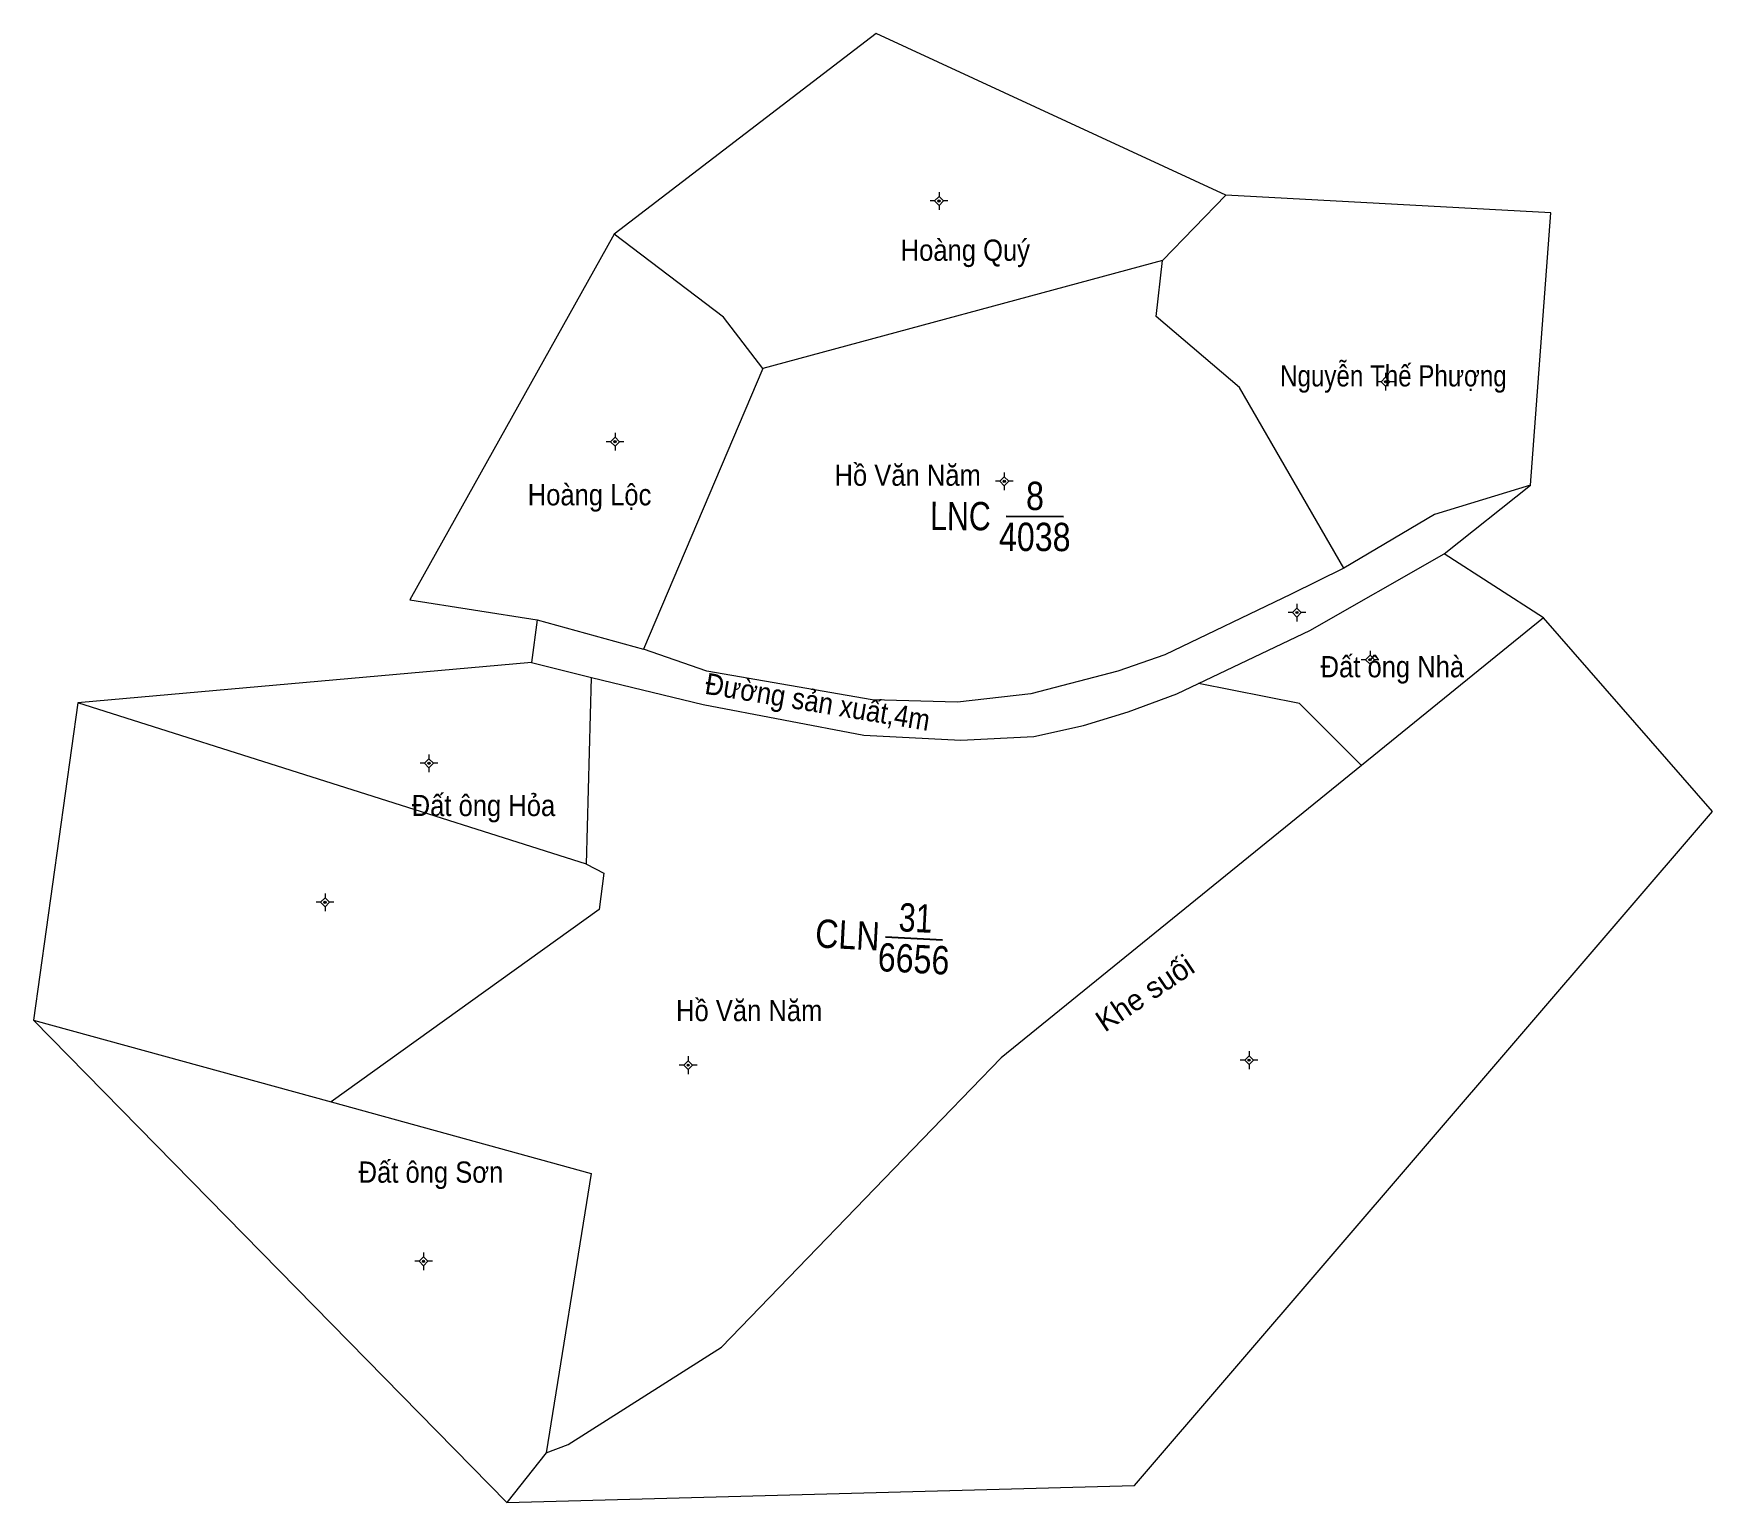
# Model space of a CAD drawing. Header units: metres. Extents: x 537155 to 537392, y 1849818 to 1850026.
import ezdxf
from ezdxf.enums import TextEntityAlignment as Align

# ---------------------------------------------------------------- set-up
doc = ezdxf.new("R2010")
doc.units = ezdxf.units.M
doc.header["$LTSCALE"] = 1.2
for name, color, linetype, lineweight in [('11', 7, 'Continuous', 13), ('6', 7, 'Continuous', 13), ('7', 7, 'Continuous', 25)]:
    doc.layers.add(name, color=color, linetype=linetype, lineweight=lineweight)
for name, color, linetype in [('2', 7, 'Continuous'), ('3', 7, 'Continuous'), ('4', 7, 'Continuous'), ('5', 7, 'Continuous')]:
    doc.layers.add(name, color=color, linetype=linetype)

msp = doc.modelspace()

# ---------------------------------------------------------------- hatches: boundary and pattern name
at = {"layer": '11'}
for points in [[(537282.98, 1850001.98, 1), (537282.68, 1850001.98, 1)], [(537346.05, 1849976.45, 1), (537345.75, 1849976.45, 1)], [(537237.21, 1849967.98, 1), (537236.91, 1849967.98, 1)], [(537292.2, 1849962.39, 1), (537291.9, 1849962.39, 1)], [(537333.53, 1849943.85, 1), (537333.23, 1849943.85, 1)], [(537343.86, 1849937.19, 1), (537343.56, 1849937.19, 1)], [(537210.93, 1849922.57, 1), (537210.63, 1849922.57, 1)], [(537196.25, 1849902.93, 1), (537195.95, 1849902.93, 1)], [(537247.54, 1849879.93, 1), (537247.24, 1849879.93, 1)], [(537326.77, 1849880.64, 1), (537326.47, 1849880.64, 1)], [(537210.16, 1849852.23, 1), (537209.86, 1849852.23, 1)]]:
    msp.add_hatch(color=256, dxfattribs=at).paths.add_polyline_path(points)

# ---------------------------------------------------------------- linework, layer by layer
for p, q in [((537282.83, 1850003.23), (537282.83, 1850002.6)), ((537282.2, 1850001.98), (537281.58, 1850001.98)), ((537282.83, 1850001.36), (537282.83, 1850000.73)), ((537284.08, 1850001.98), (537283.45, 1850001.98)), ((537345.9, 1849977.7), (537345.9, 1849977.08)), ((537345.28, 1849976.45), (537344.65, 1849976.45)), ((537345.9, 1849975.82), (537345.9, 1849975.2)), ((537347.15, 1849976.45), (537346.52, 1849976.45)), ((537236.44, 1849967.98), (537235.81, 1849967.98)), ((537237.06, 1849969.23), (537237.06, 1849968.6)), ((537237.06, 1849967.36), (537237.06, 1849966.73)), ((537238.31, 1849967.98), (537237.69, 1849967.98)), ((537291.43, 1849962.39), (537290.8, 1849962.39)), ((537292.05, 1849963.64), (537292.05, 1849963.02)), ((537293.3, 1849962.39), (537292.68, 1849962.39)), ((537292.05, 1849961.76), (537292.05, 1849961.14)), ((537332.76, 1849943.85), (537332.13, 1849943.85)), ((537333.38, 1849945.1), (537333.38, 1849944.48)), ((537334.63, 1849943.85), (537334, 1849943.85)), ((537333.38, 1849943.22), (537333.38, 1849942.6)), ((537343.08, 1849937.19), (537342.46, 1849937.19)), ((537343.71, 1849938.44), (537343.71, 1849937.82)), ((537343.71, 1849936.56), (537343.71, 1849935.94)), ((537344.96, 1849937.19), (537344.34, 1849937.19)), ((537210.16, 1849922.57), (537209.53, 1849922.57)), ((537210.78, 1849923.82), (537210.78, 1849923.2)), ((537212.03, 1849922.57), (537211.4, 1849922.57)), ((537210.78, 1849921.94), (537210.78, 1849921.32)), ((537196.1, 1849904.18), (537196.1, 1849903.56)), ((537195.48, 1849902.93), (537194.85, 1849902.93)), ((537196.1, 1849902.3), (537196.1, 1849901.68)), ((537197.35, 1849902.93), (537196.72, 1849902.93)), ((537326.62, 1849881.89), (537326.62, 1849881.26)), ((537246.76, 1849879.93), (537246.14, 1849879.93)), ((537247.39, 1849881.18), (537247.39, 1849880.56)), ((537248.64, 1849879.93), (537248.02, 1849879.93)), ((537326, 1849880.64), (537325.37, 1849880.64)), ((537326.62, 1849880.02), (537326.62, 1849879.39)), ((537327.87, 1849880.64), (537327.24, 1849880.64)), ((537247.39, 1849879.3), (537247.39, 1849878.68)), ((537210.01, 1849853.48), (537210.01, 1849852.86)), ((537209.38, 1849852.23), (537208.76, 1849852.23)), ((537210.01, 1849851.6), (537210.01, 1849850.98)), ((537211.26, 1849852.23), (537210.64, 1849852.23))]:
    msp.add_line(p, q, dxfattribs=at)
for points in [[(537282.83, 1850002.6), (537282.2, 1850001.98), (537282.83, 1850001.36), (537283.45, 1850001.98)], [(537345.9, 1849977.08), (537345.28, 1849976.45), (537345.9, 1849975.82), (537346.52, 1849976.45)], [(537237.06, 1849968.6), (537236.44, 1849967.98), (537237.06, 1849967.36), (537237.69, 1849967.98)], [(537292.05, 1849963.02), (537291.43, 1849962.39), (537292.05, 1849961.76), (537292.68, 1849962.39)], [(537333.38, 1849944.48), (537332.76, 1849943.85), (537333.38, 1849943.22), (537334, 1849943.85)], [(537343.71, 1849937.82), (537343.08, 1849937.19), (537343.71, 1849936.56), (537344.34, 1849937.19)], [(537210.78, 1849923.2), (537210.16, 1849922.57), (537210.78, 1849921.94), (537211.4, 1849922.57)], [(537196.1, 1849903.56), (537195.48, 1849902.93), (537196.1, 1849902.3), (537196.72, 1849902.93)], [(537247.39, 1849880.56), (537246.76, 1849879.93), (537247.39, 1849879.3), (537248.02, 1849879.93)], [(537326.62, 1849881.26), (537326, 1849880.64), (537326.62, 1849880.02), (537327.24, 1849880.64)], [(537210.01, 1849852.86), (537209.38, 1849852.23), (537210.01, 1849851.6), (537210.64, 1849852.23)]]:
    msp.add_lwpolyline(points, close=True, dxfattribs=at)
for centre in [(537282.83, 1850001.98), (537345.9, 1849976.45), (537237.06, 1849967.98), (537292.05, 1849962.39), (537333.38, 1849943.85), (537343.71, 1849937.19), (537210.78, 1849922.57), (537196.1, 1849902.93), (537247.39, 1849879.93), (537326.62, 1849880.64), (537210.01, 1849852.23)]:
    msp.add_circle(centre, 0.15, dxfattribs=at)
at = {"layer": '6'}
for p, q in [((537314.38, 1849993.58), (537323.36, 1850002.79)), ((537252.4, 1849985.58), (537236.96, 1849997.27)), ((537314.38, 1849993.58), (537257.96, 1849978.34)), ((537257.96, 1849978.34), (537252.4, 1849985.58)), ((537257.96, 1849978.34), (537241.09, 1849938.69)), ((537226.07, 1849942.84), (537241.09, 1849938.69)), ((537368.2, 1849943.11), (537342.48, 1849922.24)), ((537225.26, 1849936.8), (537233.76, 1849934.7)), ((537233.02, 1849908.34), (537233.76, 1849934.7)), ((537233.02, 1849908.34), (537161.2, 1849931.12)), ((537154.93, 1849886.29), (537196.95, 1849874.74)), ((537196.95, 1849874.74), (537233.69, 1849864.64)), ((537283.24, 1849872.31), (537252.11, 1849840.11)), ((537233.69, 1849864.64), (537227.32, 1849825.17)), ((537227.32, 1849825.17), (537221.77, 1849818.18))]:
    msp.add_line(p, q, dxfattribs=at)
for points in [[(537323.36, 1850002.79), (537273.97, 1850025.62), (537236.96, 1849997.27)], [(537366.39, 1849961.86), (537369.26, 1850000.31), (537323.36, 1850002.79)], [(537236.96, 1849997.27), (537208.07, 1849945.63), (537226.07, 1849942.84)], [(537340.02, 1849950.12), (537325.26, 1849975.66), (537313.52, 1849985.66), (537314.38, 1849993.58)], [(537366.39, 1849961.86), (537352.79, 1849957.69), (537340.02, 1849950.12)], [(537368.2, 1849943.11), (537354.18, 1849952.15), (537366.39, 1849961.86)], [(537319.48, 1849933.84), (537335.21, 1849941.34), (537354.18, 1849952.15)], [(537340.02, 1849950.12), (537332.58, 1849946.45), (537314.73, 1849937.89), (537308.1, 1849935.58), (537295.79, 1849932.36), (537285.43, 1849931.2), (537273.38, 1849931.55), (537250.03, 1849935.58), (537241.09, 1849938.69)], [(537226.07, 1849942.84), (537225.26, 1849936.8), (537161.2, 1849931.12), (537154.93, 1849886.29), (537221.77, 1849818.18)], [(537221.77, 1849818.18), (537310.46, 1849820.59), (537392.07, 1849915.76), (537368.2, 1849943.11)], [(537233.76, 1849934.7), (537249.51, 1849930.85), (537272.19, 1849926.55), (537285.93, 1849925.84), (537296.24, 1849926.37), (537303.24, 1849927.89), (537309.53, 1849929.82), (537316.4, 1849932.37), (537319.48, 1849933.84)], [(537342.48, 1849922.24), (537333.73, 1849930.99), (537319.48, 1849933.84)], [(537342.48, 1849922.24), (537291.59, 1849880.95), (537283.24, 1849872.31)], [(537233.02, 1849908.34), (537235.5, 1849907.05), (537234.83, 1849901.92), (537196.95, 1849874.74)], [(537227.32, 1849825.17), (537230.43, 1849826.35), (537252.11, 1849840.11)]]:
    msp.add_lwpolyline(points, dxfattribs=at)
at = {"layer": '7'}
for p, q in [((537292.32, 1849957.45), (537300.41, 1849957.41)), ((537275.25, 1849898.06), (537283.33, 1849897.64))]:
    msp.add_line(p, q, dxfattribs=at)

# ---------------------------------------------------------------- texts
at = {"layer": '2'}
for s, width, p in [('Hoàng Quý', 0.9, (537286.54, 1849993.53)), ('Nguyễn Thế Phượng', 0.85, (537347.005, 1849975.79)), ('Hồ Văn Năm', 0.9, (537278.395, 1849961.76)), ('Hoàng Lộc', 0.9, (537233.46, 1849958.99)), ('Đất ông Nhà', 0.9, (537346.86, 1849934.71)), ('Đất ông Hỏa', 0.9, (537218.475, 1849915.11)), ('Hồ Văn Năm', 0.9, (537256.015, 1849886.15)), ('Đất ông Sơn', 0.9, (537211.06, 1849863.33))]:
    msp.add_text(s, height=3, dxfattribs=dict(at, width=width)).set_placement(p, align=Align.CENTER)
at = {"layer": '2', "width": 0.9}
msp.add_text('Đường sản xuất,4m', height=3, rotation=350.542, dxfattribs=at).set_placement((537265.444, 1849929.766), align=Align.CENTER)
msp.add_text('Đường sản xuất,4m', height=3, rotation=350.542, dxfattribs=at).set_placement((537265.444, 1849929.766), align=Align.CENTER)
at = {"layer": '2'}
msp.add_text('Khe suối', height=3, rotation=33.92, dxfattribs=at).set_placement((537312.733, 1849888.861), align=Align.CENTER)
at = {"layer": '3'}
for s, rotation, width, p in [('LNC ', 359.772, 0.8, (537291.314, 1849955.461)), ('CLN', 357.042, 0.85, (537274.344, 1849896.106))]:
    msp.add_text(s, height=4, rotation=rotation, dxfattribs=dict(at, width=width)).set_placement(p, align=Align.RIGHT)
at = {"layer": '4'}
for s, rotation, width, p in [('8', 359.772, 0.85, (537296.377, 1849958.325)), ('31', 357.042, 0.8, (537279.437, 1849898.734))]:
    msp.add_text(s, height=4, rotation=rotation, dxfattribs=dict(at, width=width)).set_placement(p, align=Align.CENTER)
at = {"layer": '5', "width": 0.85}
for s, rotation, p in [('4038', 359.772, (537296.342, 1849952.54)), ('6656', 357.042, (537279.147, 1849892.962))]:
    msp.add_text(s, height=4, rotation=rotation, dxfattribs=at).set_placement(p, align=Align.CENTER)

doc.saveas('drawing.dxf')
